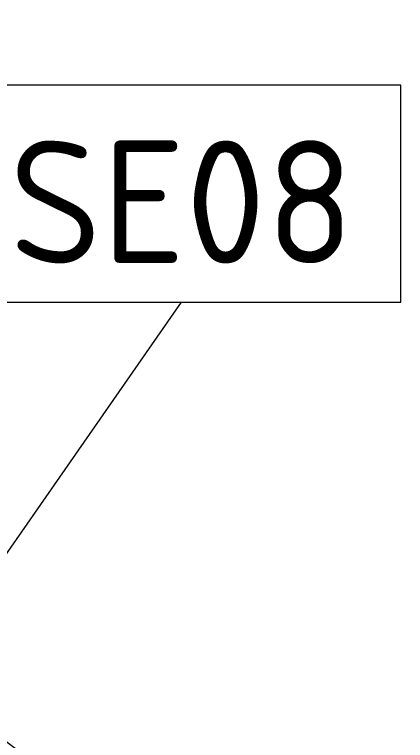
# Model space of a CAD drawing. Header units: millimetres. Extents: x 0 to 102275, y -2706 to 7916.
# Drawn here: x 72946.2 to 73145.3, y 700 to 1069.5 of the extents above; entities that cross this region are included whole.
import ezdxf

# ---------------------------------------------------------------- set-up
doc = ezdxf.new("R2010")
doc.units = ezdxf.units.MM
for name, color, linetype, lineweight in [('A-WALL-PATT', 7, 'Continuous', 9), ('P-SANR-FIXT', 7, 'Continuous', 9), ('P-SANR-FIXT-IDEN', 7, 'Continuous', 9)]:
    doc.layers.add(name, color=color, linetype=linetype, lineweight=lineweight)
doc.styles.add('GOST Common_3', font='GOST_Common.ttf', dxfattribs={"height": 62.5})

# ---------------------------------------------------------------- blocks, each defined once
blk = doc.blocks.new('Urinal - Urinal-30617152-Развертка 1_15-1')
at = {"layer": 'P-SANR-FIXT'}
blk.add_open_spline([(69557.19, 614.85), (69557.17, 614.86), (69556.66, 615.04), (69554.54, 615.82), (69551.55, 616.94), (69548.5, 618.1), (69545.94, 619.08), (69543.07, 620.2), (69539.89, 621.46), (69536.44, 622.85), (69532.78, 624.35), (69528.9, 625.97), (69523.37, 628.33), (69513.08, 632.85), (69496.68, 640.53), (69475.36, 651.52), (69453.13, 664.15), (69430.61, 678.25), (69408.22, 693.69), (69378.95, 715.87), (69344.01, 746.29), (69305.93, 786.06), (69272.12, 828.36), (69247.96, 864.71), (69231.17, 893.72), (69223.68, 907.95), (69220.14, 915)], degree=3, knots=[-1, -1, -1, -1, -0.975, -0.95, -0.925, -0.9125, -0.9, -0.8875, -0.875, -0.8625, -0.85, -0.8375, -0.825, -0.8, -0.75, -0.7, -0.65, -0.6, -0.55, -0.5, -0.4, -0.3, -0.2, -0.1, -0.05, 0, 0, 0, 0], dxfattribs=at)
blk = doc.blocks.new('М_сантехническая_рамка1 - В рамке-30590747-Развертка 1_15-1')
at = {"layer": 'P-SANR-FIXT-IDEN'}
for p, q in [((69601.87, 1033.62), (69378.56, 1033.62)), ((69378.56, 1033.62), (69378.56, 923.17)), ((69601.87, 923.17), (69601.87, 1033.62)), ((69378.56, 923.17), (69601.87, 923.17))]:
    blk.add_line(p, q, dxfattribs=at)

msp = doc.modelspace()

# ---------------------------------------------------------------- hatches: boundary and pattern name
at = {"layer": 'A-WALL-PATT'}
h = msp.add_hatch(dxfattribs=at)
h.set_pattern_fill('FP_12', color=256, style=0, pattern_type=2)
h.set_pattern_definition([(90, (73992.1, 0), (-600, 4e-14), []), (180, (73992.1, 0), (-7e-14, -600), [])])
h.paths.add_polyline_path([(72717.09, 0), (73392.09, 0), (73392.09, 600), (73981.09, 600), (73981.09, 1800), (72717.09, 1800), (72717.09, 1009.61), (72722.1, 1009.61), (72722.1, 998.09), (72765.09, 998.25), (72765.09, 999.61), (72809.49, 999.16), (72810.09, 998.5), (72809.83, 955.44), (72809.04, 954.61), (72774.22, 954.61), (72774.22, 954.28), (72768.63, 954.28), (72768.56, 954.63), (72765.09, 954.86), (72765.09, 956.11), (72722.1, 956.11), (72722.1, 944.61), (72717.09, 944.61), (72717.09, 816.7), (72719.7, 816.7), (72719.7, 915), (72721.71, 915), (72723.06, 930.71), (72726.99, 931.75), (72732.72, 932.27), (72738.13, 931.95), (72745.8, 929.67), (72754, 924.41), (72761.23, 915), (72772.48, 893.65), (72788.11, 867.17), (72802.7, 844.78), (72815.45, 826.71), (72833.33, 803.67), (72850.4, 783.57), (72869.45, 763.08), (72887.74, 745.01), (72910.71, 724.44), (72931.27, 707.62), (72953.53, 691.03), (72975.32, 676.22), (72998.46, 661.95), (73020.1, 649.82), (73044.05, 637.74), (73064.72, 628.3), (73079.82, 621.97), (73098.28, 614.85), (73095.36, 591.98), (73090.66, 570.81), (73083.82, 550.63), (73076.11, 534.25), (73066.49, 519.38), (73054.85, 506.43), (73042.29, 496.51), (73035.08, 492.53), (73017.38, 443.91), (73008.18, 440), (73008.18, 425), (73014.2, 424.74), (73015.18, 424.29), (73017.12, 423.45), (73019.38, 419.81), (73032.41, 363.37), (73031.93, 359.86), (73028.84, 357.4), (73016.9, 353.12), (73012.09, 353.12), (73012.09, 293.12), (73010.58, 286.83), (73007.69, 282.52), (73002.13, 279.09), (72998.05, 278.36), (72994.94, 278.12), (72975.8, 278.38), (72970.98, 279.51), (72966.48, 282.52), (72963.23, 287.38), (72962.09, 293.12), (72962.09, 353.12), (72957.09, 353.12), (72944.93, 357.55), (72942.24, 359.92), (72941.77, 363.37), (72942.93, 368.88), (72925, 368.88), (72925, 361.87), (72890, 361.87), (72890, 368.88), (72722.63, 368.88), (72722.63, 360.28), (72721.46, 357.45), (72718.63, 356.28), (72717.09, 356.28), (72717.09, 16.77)])
h.paths.add_polyline_path([(72959.18, 424.29), (72959.63, 424.29), (72959.23, 424.3)])
h.paths.add_polyline_path([(72842.06, 406.88), (72890, 406.88), (72890, 413.89), (72925, 413.89), (72925, 406.88), (72951.81, 406.88), (72955.04, 420.26), (72957.31, 423.63), (72962, 425), (72966, 425), (72965.78, 440.09), (72956.79, 443.91), (72937.98, 495.59), (72939.91, 495.59), (72921.79, 504.73), (72898.09, 520.72), (72873.95, 541.23), (72853.84, 561.36), (72849.55, 562.79), (72835.9, 566.45), (72821.95, 569.31), (72802.02, 571.89), (72781.9, 572.75), (72761.77, 571.89), (72741.83, 569.31), (72729.54, 566.81), (72719.7, 564.36), (72719.7, 796.7), (72717.09, 796.7), (72717.09, 419.49), (72719.09, 419.29), (72721.55, 418.1), (72722.63, 415.49), (72722.63, 406.88), (72770.8, 406.88)])

# ---------------------------------------------------------------- linework, layer by layer
at = {"layer": 'P-SANR-FIXT-IDEN'}
msp.add_line((72903.36, 739.32), (73031.3, 923.17), dxfattribs=at)

# ---------------------------------------------------------------- block references
at = {"layer": 'P-SANR-FIXT'}
msp.add_blockref('Urinal - Urinal-30617152-Развертка 1_15-1', (3541.09, 0), dxfattribs=at)
at = {"layer": 'P-SANR-FIXT-IDEN'}
msp.add_blockref('М_сантехническая_рамка1 - В рамке-30590747-Развертка 1_15-1', (3541.09, 0), dxfattribs=at)

# ---------------------------------------------------------------- texts
at = {"layer": 'P-SANR-FIXT-IDEN', "insert": (72943.49, 1005.32), "char_height": 62.5, "width": 222.4683, "attachment_point": 1, "style": 'GOST Common_3'}
msp.add_mtext('SE08', dxfattribs=at)

doc.saveas('drawing.dxf')
